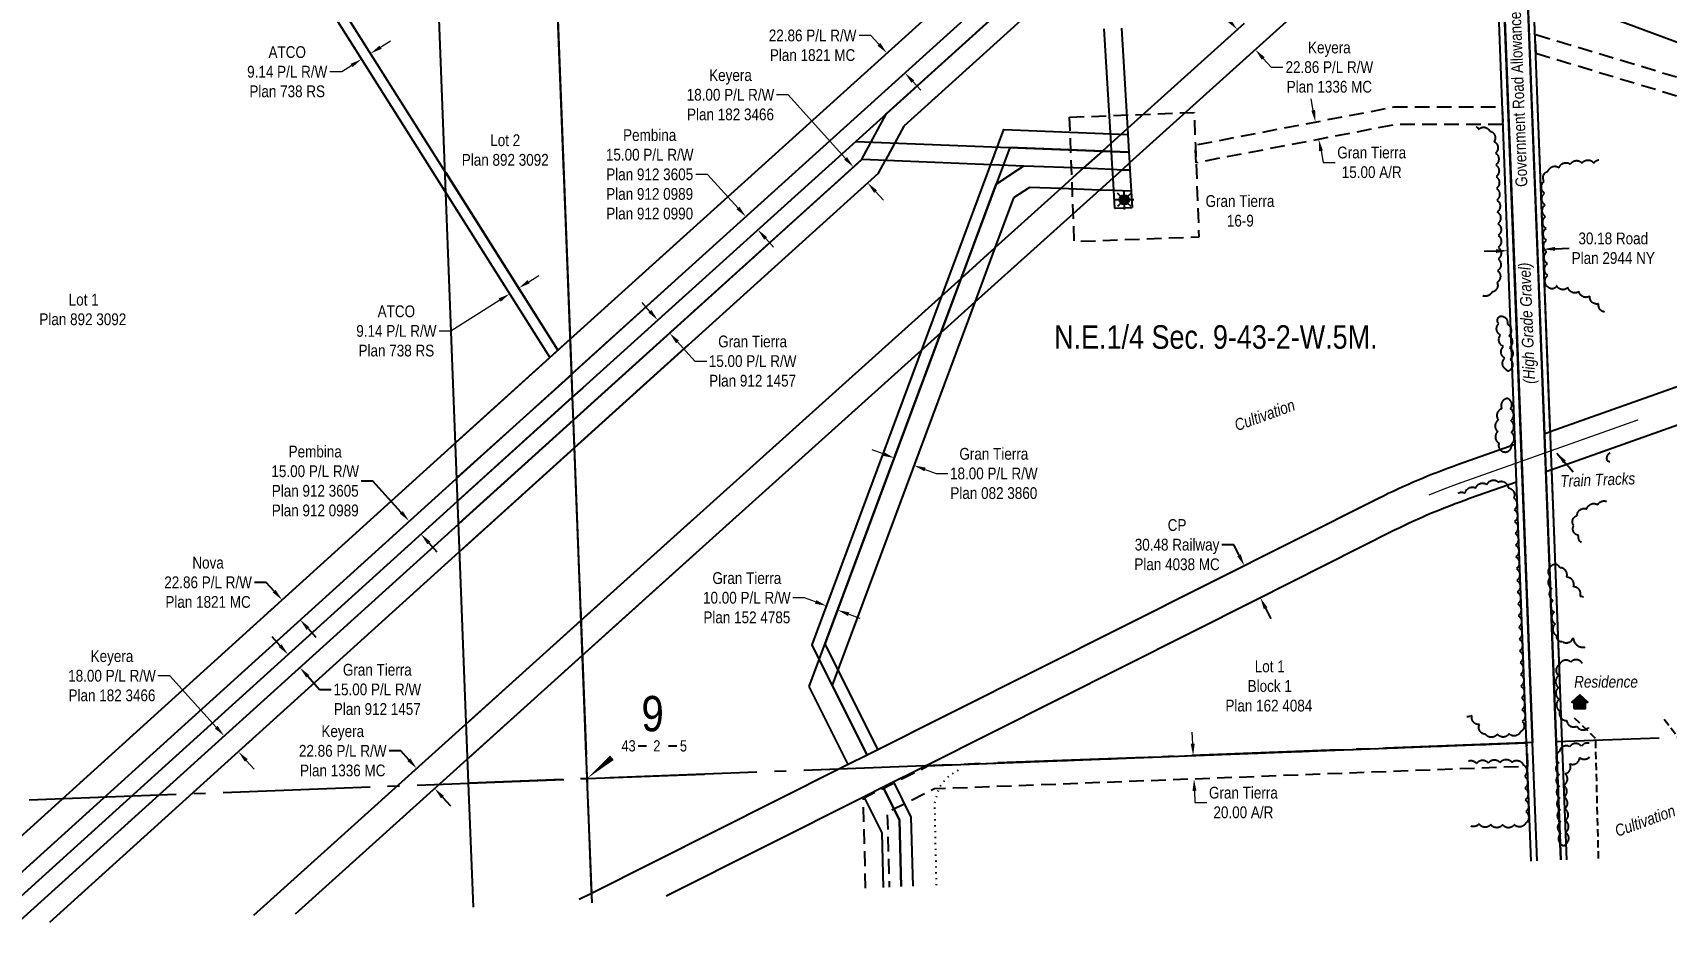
# Model space of a CAD drawing. Extents: x 665644 to 688844, y 5825051 to 5844826.
# Drawn here: x 686636 to 688025, y 5841326 to 5842086 of the extents above; entities that cross this region are included whole.
import ezdxf
from ezdxf.enums import TextEntityAlignment as Align

# ---------------------------------------------------------------- set-up
doc = ezdxf.new("R2010")
doc.units = 0
doc.header["$LTSCALE"] = 5
doc.header["$PDSIZE"] = 0.5
for name, pattern in [('0', [1, 1, 0]), ('DASHED4', [1.875, 1.25, -0.625]), ('foc-ACCESSROAD', [3.75, 2.5, -1.25]), ('foc-QUARTERLINE', [33, 25, -3, 2, -3]), ('foc-TOPO', [1, 0.2, -0.8]), ('UG_PIPE', [1.875, 1.25, -0.625])]:
    doc.linetypes.add(name, pattern=pattern)
doc.layers.get('Defpoints').update_dxf_attribs({"color": 9})
for name, color, linetype in [('10', 1, 'Continuous'), ('9', 3, 'Continuous'), ('AS-PIPE-UG', 44, 'UG_PIPE'), ('AS-POWER', 104, 'foc-POWER'), ('AS-RESIDENCE', 14, 'Continuous'), ('AS-TELEPHONE', 224, 'foc-TEL'), ('C-SYMBOL', 7, 'Continuous'), ('F-AR', 190, 'foc-ACCESSROAD'), ('F-RW', 190, 'Continuous'), ('F-WS', 190, 'foc-ACCESSROAD'), ('F-WS-S', 190, 'Continuous'), ('L-QSEC', 8, 'foc-QUARTERLINE'), ('L-ROAD-T', 7, 'Continuous'), ('L-SEC', 7, 'Continuous'), ('L-SECLBL', 7, 'Continuous'), ('L-SECQ', 8, 'foc-QUARTERLINE'), ('L-TITLEDB', 4, 'Continuous'), ('L-TITLEDB-T', 4, 'Continuous'), ('T-BUSH', 110, '0'), ('T-VEGETATION CHANGE', 104, 'foc-TOPO')]:
    doc.layers.add(name, color=color, linetype=linetype)
for name, color, linetype, lineweight in [('AS-GENERAL', 48, 'Continuous', 18), ('F-RW-T', 190, 'Continuous', 9), ('F-WS-T', 190, 'Continuous', 9), ('T-TEXT', 48, 'Continuous', 18)]:
    doc.layers.add(name, color=color, linetype=linetype, lineweight=lineweight)
doc.styles.add('175L', font='ARIALN.TTF', dxfattribs={"height": 20})
doc.styles.add('80CG', font='ARIALN.TTF', dxfattribs={"height": 10})
doc.styles.add('80L', font='ARIALN.TTF', dxfattribs={"height": 10})
doc.styles.add('80LS', font='ARIALNI.TTF', dxfattribs={"height": 10})
doc.styles.add('foc-LtypeFont', font='ARIALN.TTF', dxfattribs={"height": 7.35})
doc.styles.add('SIMPLEX', font='ARIALN.TTF')
doc.styles.add('TXT', font='ARIALN.TTF', dxfattribs={"height": 0.2})
doc.linetypes.add('foc-POWER', pattern='A,6,-1,["P",foc-LtypeFont,S=0.2,R=0,X=-0.625,Y=-0.75],-1.24,4', length=12.24)
doc.linetypes.add('foc-TEL', pattern='A,2,-1,["T",foc-LtypeFont,S=0.2,R=0,X=-0.425,Y=-0.75],-1.24,8', length=12.24)
doc.linetypes.add('foc-TEL-NOLINE', pattern='A,0,-2,["T",foc-LtypeFont,S=0.2,R=0,X=-0.425,Y=-0.75],-10.24', length=12.24)
doc.dimstyles.new('Compass 5 000', dxfattribs={"dimscale": 5, "dimtxt": 9, "dimasz": 2, "dimexe": 0.2, "dimexo": 0.0625, "dimgap": 0.5, "dimtad": 0, "dimtih": 1, "dimtoh": 1, "dimzin": 0, "dimdsep": 46, "dimtxsty": '80CG', "dimcen": 0.1, "dimse1": 1, "dimse2": 1, "dimclrd": 256, "dimclrt": 256, "dimaunit": 1, "dimadec": 4, "dimazin": 0, "dimtfac": 0.06, "dimtofl": 0, "dimtmove": 0, "dimatfit": 1, "dimfxl": 0.2, "dimtolj": 1, "dimtzin": 0, "dimlwd": -1, "dimarcsym": 0})

# ---------------------------------------------------------------- blocks, each defined once
blk = doc.blocks.new('*D1355')
at = {"layer": 'Defpoints', "color": 0, "transparency": 16777216}
for p in [(687675.2, 5842071.9), (687610.7, 5842044.7), (687626, 5842027.7)]:
    blk.add_point(p, dxfattribs=at)
at = {"layer": 'F-RW-T', "transparency": 16777216}
for p, q in [((687653.2, 5842096.3), (687646.5, 5842103.7)), ((687681.9, 5842064.4), (687688.5, 5842057)), ((687688.5, 5842057), (687698.5, 5842057))]:
    blk.add_line(p, q, dxfattribs=at)
for points in [[(687654.4, 5842097.4), (687652, 5842095.2), (687659.9, 5842088.9)], [(687683.1, 5842065.5), (687680.6, 5842063.3), (687675.2, 5842071.9)]]:
    blk.add_solid(points, dxfattribs=at)
at = {"layer": 'F-RW-T', "transparency": 16777216, "insert": (687738.1, 5842057), "char_height": 10, "attachment_point": 5, "style": '80CG'}
blk.add_mtext('\\A1;Keyera\\P22.86 P/L R/W\\PPlan 1336 MC', dxfattribs=at)
blk = doc.blocks.new('*D1361')
at = {"layer": 'Defpoints', "color": 0, "transparency": 16777216}
for p in [(687333.5, 5841972.1), (687302.7, 5841944.3), (687314.8, 5841930.9)]:
    blk.add_point(p, dxfattribs=at)
at = {"layer": 'F-RW-T', "transparency": 16777216}
for p, q in [((687278, 5842033.5), (687268, 5842033.5)), ((687326.8, 5841979.5), (687278, 5842033.5)), ((687352.2, 5841951.3), (687358.9, 5841943.9))]:
    blk.add_line(p, q, dxfattribs=at)
for points in [[(687328, 5841980.6), (687325.5, 5841978.4), (687333.5, 5841972.1)], [(687353.5, 5841952.4), (687351, 5841950.2), (687345.5, 5841958.7)]]:
    blk.add_solid(points, dxfattribs=at)
at = {"layer": 'F-RW-T', "transparency": 16777216, "insert": (687228.9, 5842033.5), "char_height": 10, "attachment_point": 5, "style": '80CG'}
blk.add_mtext('\\A1;Keyera\\P18.00 P/L R/W\\PPlan 182 3466', dxfattribs=at)
blk = doc.blocks.new('*D1362')
at = {"layer": 'Defpoints', "color": 0, "transparency": 16777216}
for p in [(687367.3, 5841722.8), (687384.2, 5841716.5), (687385, 5841718.6)]:
    blk.add_point(p, dxfattribs=at)
at = {"layer": 'F-RW-T', "transparency": 16777216}
for p, q in [((687358.7, 5841728.4), (687349.4, 5841731.9)), ((687394.3, 5841715.1), (687403.7, 5841711.7)), ((687403.7, 5841711.7), (687413.7, 5841711.7))]:
    blk.add_line(p, q, dxfattribs=at)
for points in [[(687359.3, 5841730), (687358.1, 5841726.8), (687368.1, 5841724.9)], [(687394.9, 5841716.7), (687393.8, 5841713.6), (687385, 5841718.6)]]:
    blk.add_solid(points, dxfattribs=at)
at = {"layer": 'F-RW-T', "transparency": 16777216, "insert": (687452.8, 5841711.7), "char_height": 10, "attachment_point": 5, "style": '80CG'}
blk.add_mtext('\\A1;Gran Tierra\\P18.00 P/L R/W\\PPlan 082 3860', dxfattribs=at)
blk = doc.blocks.new('*D1363')
at = {"layer": 'Defpoints', "color": 0, "transparency": 16777216}
for p in [(687311.2, 5841600.6), (687310.6, 5841599.2), (687320.5, 5841597.1)]:
    blk.add_point(p, dxfattribs=at)
at = {"layer": 'F-RW-T', "transparency": 16777216}
for p, q in [((687291.9, 5841606.1), (687281.9, 5841606.1)), ((687301.3, 5841602.6), (687291.9, 5841606.1)), ((687329.4, 5841592.2), (687338.8, 5841588.7))]:
    blk.add_line(p, q, dxfattribs=at)
for points in [[(687301.8, 5841604.2), (687300.7, 5841601.1), (687310.6, 5841599.2)], [(687330, 5841593.7), (687328.8, 5841590.6), (687320, 5841595.7)]]:
    blk.add_solid(points, dxfattribs=at)
at = {"layer": 'F-RW-T', "transparency": 16777216, "insert": (687242.8, 5841606.1), "char_height": 10, "attachment_point": 5, "style": '80CG'}
blk.add_mtext('\\A1;Gran Tierra\\P10.00 P/L R/W\\PPlan 152 4785', dxfattribs=at)
blk = doc.blocks.new('*D1364')
at = {"layer": 'Defpoints', "color": 0, "transparency": 16777216}
for p in [(687361.8, 5842069.1), (687281.8, 5841996.2), (687297.2, 5841979.3)]:
    blk.add_point(p, dxfattribs=at)
at = {"layer": 'F-RW-T', "transparency": 16777216}
for p, q in [((687348.3, 5842083.9), (687338.3, 5842083.9)), ((687355, 5842076.5), (687348.3, 5842083.9)), ((687383.9, 5842044.8), (687390.6, 5842037.4))]:
    blk.add_line(p, q, dxfattribs=at)
for points in [[(687356.3, 5842077.6), (687353.8, 5842075.3), (687361.8, 5842069.1)], [(687385.1, 5842045.9), (687382.7, 5842043.7), (687377.2, 5842052.2)]]:
    blk.add_solid(points, dxfattribs=at)
at = {"layer": 'F-RW-T', "transparency": 16777216, "insert": (687298.7, 5842083.9), "char_height": 10, "attachment_point": 5, "style": '80CG'}
blk.add_mtext('\\A1;Nova\\P22.86 P/L R/W\\PPlan 1821 MC', dxfattribs=at)
blk = doc.blocks.new('*D1365')
at = {"layer": 'Defpoints', "color": 0, "transparency": 16777216}
for p in [(687297.6, 5841980.6), (687307.7, 5841969.5), (687242, 5841930)]:
    blk.add_point(p, dxfattribs=at)
at = {"layer": 'F-RW-T', "transparency": 16777216}
for p, q in [((687209.3, 5841965.9), (687199.3, 5841965.9)), ((687235.3, 5841937.3), (687209.3, 5841965.9)), ((687258.9, 5841911.5), (687265.6, 5841904.1))]:
    blk.add_line(p, q, dxfattribs=at)
for points in [[(687236.5, 5841938.5), (687234, 5841936.2), (687242, 5841930)], [(687260.1, 5841912.6), (687257.6, 5841910.4), (687252.1, 5841918.9)]]:
    blk.add_solid(points, dxfattribs=at)
at = {"layer": 'F-RW-T', "transparency": 16777216, "insert": (687160.2, 5841965.9), "char_height": 10, "attachment_point": 5, "style": '80CG'}
blk.add_mtext('\\A1;Pembina\\P15.00 P/L R/W\\PPlan 912 3605\\PPlan 912 0989\\PPlan 912 0990', dxfattribs=at)
blk = doc.blocks.new('*D1366')
at = {"layer": 'Defpoints', "color": 0, "transparency": 16777216}
for p in [(687172.5, 5841847), (687182.6, 5841835.9), (687177.2, 5841831)]:
    blk.add_point(p, dxfattribs=at)
at = {"layer": 'F-RW-T', "transparency": 16777216}
for p, q in [((687160.4, 5841849.5), (687153.7, 5841857)), ((687183.9, 5841823.6), (687198.7, 5841807.2)), ((687198.7, 5841807.2), (687208.7, 5841807.2))]:
    blk.add_line(p, q, dxfattribs=at)
for points in [[(687161.6, 5841850.7), (687159.2, 5841848.4), (687167.1, 5841842.1)], [(687185.1, 5841824.7), (687182.6, 5841822.4), (687177.2, 5841831)]]:
    blk.add_solid(points, dxfattribs=at)
at = {"layer": 'F-RW-T', "transparency": 16777216, "insert": (687247.7, 5841807.2), "char_height": 10, "attachment_point": 5, "style": '80CG'}
blk.add_mtext('\\A1;Gran Tierra\\P15.00 P/L R/W\\PPlan 912 1457', dxfattribs=at)
blk = doc.blocks.new('*D1367')
at = {"layer": 'Defpoints', "color": 0, "transparency": 16777216}
for p in [(687543.9, 5842131.8), (687558.5, 5842138.3), (687558.8, 5842132.7)]:
    blk.add_point(p, dxfattribs=at)
at = {"layer": 'F-RW-T', "transparency": 16777216}
for p, q in [((687533.5, 5842136.8), (687523.6, 5842136.2)), ((687568.5, 5842138.8), (687584.4, 5842139.8))]:
    blk.add_line(p, q, dxfattribs=at)
for points in [[(687533.4, 5842138.4), (687533.6, 5842135.1), (687543.5, 5842137.4)], [(687568.4, 5842140.5), (687568.6, 5842137.2), (687558.5, 5842138.3)]]:
    blk.add_solid(points, dxfattribs=at)
at = {"layer": 'F-RW-T', "transparency": 16777216, "insert": (687623.5, 5842139.8), "char_height": 10, "attachment_point": 5, "style": '80CG'}
blk.add_mtext('\\A1;Gran Tierra\\P15.00 P/L R/W\\PPlan 872 0966', dxfattribs=at)
blk = doc.blocks.new('*D1371')
at = {"layer": 'Defpoints', "color": 0, "transparency": 16777216}
for p in [(687722.9, 5842009.8), (687725.7, 5841995.1), (687729.1, 5841995.7)]:
    blk.add_point(p, dxfattribs=at)
at = {"layer": 'F-RW-T', "transparency": 16777216}
for p, q in [((687724.4, 5842020.3), (687722.5, 5842030.1)), ((687731, 5841985.9), (687732.9, 5841976.1)), ((687732.9, 5841976.1), (687742.9, 5841976.1))]:
    blk.add_line(p, q, dxfattribs=at)
for points in [[(687726, 5842020.6), (687722.8, 5842020), (687726.3, 5842010.4)], [(687732.6, 5841986.2), (687729.3, 5841985.6), (687729.1, 5841995.7)]]:
    blk.add_solid(points, dxfattribs=at)
at = {"layer": 'F-RW-T', "transparency": 16777216, "insert": (687774.1, 5841976.1), "char_height": 10, "attachment_point": 5, "style": '80CG'}
blk.add_mtext('\\A1;Gran Tierra\\P15.00 A/R', dxfattribs=at)
blk = doc.blocks.new('*D1372')
at = {"layer": 'Defpoints', "color": 0, "transparency": 16777216}
for p in [(687617.6, 5841471.9), (687618.3, 5841451.9), (687623, 5841452.1)]:
    blk.add_point(p, dxfattribs=at)
at = {"layer": 'F-RW-T', "transparency": 16777216}
for p, q in [((687621.9, 5841482.1), (687621.5, 5841492)), ((687623.4, 5841442.1), (687623.8, 5841432.1)), ((687623.8, 5841432.1), (687633.8, 5841432.1))]:
    blk.add_line(p, q, dxfattribs=at)
for points in [[(687623.6, 5841482.1), (687620.2, 5841482), (687622.3, 5841472.1)], [(687625.1, 5841442.1), (687621.8, 5841442), (687623, 5841452.1)]]:
    blk.add_solid(points, dxfattribs=at)
at = {"layer": 'F-RW-T', "transparency": 16777216, "insert": (687665, 5841432.1), "char_height": 10, "attachment_point": 5, "style": '80CG'}
blk.add_mtext('\\A1;Gran Tierra\\P20.00 A/R', dxfattribs=at)
blk = doc.blocks.new('*D1373')
at = {"layer": 'Defpoints', "color": 0, "transparency": 16777216}
for p in [(687041.1, 5841864.4), (687041.2, 5841864.4), (687048.9, 5841869.3)]:
    blk.add_point(p, dxfattribs=at)
at = {"layer": 'F-RW-T', "transparency": 16777216}
for p, q in [((687057.3, 5841874.7), (687065.8, 5841880)), ((687032.7, 5841859.1), (686991.1, 5841832.8)), ((686991.1, 5841832.8), (686981.1, 5841832.8))]:
    blk.add_line(p, q, dxfattribs=at)
for points in [[(687031.8, 5841860.5), (687033.6, 5841857.7), (687041.1, 5841864.4)], [(687056.4, 5841876.1), (687058.2, 5841873.3), (687048.9, 5841869.3)]]:
    blk.add_solid(points, dxfattribs=at)
at = {"layer": 'F-RW-T', "transparency": 16777216, "insert": (686944.8, 5841832.8), "char_height": 10, "attachment_point": 5, "style": '80CG'}
blk.add_mtext('\\A1;ATCO\\P9.14 P/L R/W\\PPlan 738 RS', dxfattribs=at)
blk = doc.blocks.new('*D1380')
at = {"layer": 'Defpoints', "color": 0, "transparency": 16777216}
for p in [(687665.8, 5841633.3), (687675.6, 5841638.2), (687689.2, 5841611.1)]:
    blk.add_point(p, dxfattribs=at)
at = {"layer": 'L-TITLEDB-T', "transparency": 16777216}
for p, q in [((687656.8, 5841651.2), (687646.8, 5841651.2)), ((687661.3, 5841642.2), (687656.8, 5841651.2)), ((687683.9, 5841597.2), (687688.4, 5841588.3))]:
    blk.add_line(p, q, dxfattribs=at)
for points in [[(687662.8, 5841643), (687659.8, 5841641.5), (687665.8, 5841633.3)], [(687685.4, 5841598), (687682.4, 5841596.5), (687679.4, 5841606.2)]]:
    blk.add_solid(points, dxfattribs=at)
at = {"layer": 'L-TITLEDB-T', "transparency": 16777216, "insert": (687608.6, 5841651.2), "char_height": 10, "attachment_point": 5, "style": '80CG'}
blk.add_mtext('\\A1;CP\\P30.48 Railway\\PPlan 4038 MC', dxfattribs=at)
blk = doc.blocks.new('*D1381')
at = {"layer": 'Defpoints', "color": 0, "transparency": 16777216}
for p in [(687889.8, 5841901.1), (687890.5, 5841883.9), (687920.6, 5841885)]:
    blk.add_point(p, dxfattribs=at)
at = {"layer": 'L-TITLEDB-T', "transparency": 16777216}
for p, q in [((687879.8, 5841900.7), (687869.8, 5841900.4)), ((687930, 5841902.7), (687942.1, 5841903.1))]:
    blk.add_line(p, q, dxfattribs=at)
for points in [[(687879.8, 5841902.4), (687879.9, 5841899.1), (687889.8, 5841901.1)], [(687929.9, 5841904.3), (687930, 5841901), (687920, 5841902.3)]]:
    blk.add_solid(points, dxfattribs=at)
at = {"layer": 'L-TITLEDB-T', "transparency": 16777216, "insert": (687979.5, 5841903.1), "char_height": 10, "attachment_point": 5, "style": '80CG'}
blk.add_mtext('\\A1;30.18 Road\\PPlan 2944 NY', dxfattribs=at)
blk = doc.blocks.new('res_occ')
for points in [[(0.1, 0.89), (-1.26, -0.37), (1.46, -0.37)], [(-0.9, -1.43), (1.1, -1.43), (1.1, -0.37), (-0.9, -0.37)]]:
    blk.add_hatch(color=14).paths.add_polyline_path(points)
at = {"color": 14}
for points in [[(0.1, 0.89), (-1.26, -0.37), (1.46, -0.37)], [(-0.9, -1.43), (1.1, -1.43), (1.1, -0.37), (-0.9, -0.37)]]:
    blk.add_lwpolyline(points, close=True, dxfattribs=at)
blk = doc.blocks.new('GAS')
h = blk.add_hatch(color=255)
h.dxf.hatch_style = 1
edge = h.paths.add_edge_path()
edge.add_arc((0, 0), 0.9, 0, 360)
for p, q in [((-0.81, 0), (-1.62, 0)), ((-0.57, 0.57), (-1.14, 1.14)), ((0, 0.81), (0, 1.62)), ((0.57, 0.57), (1.14, 1.14)), ((1.62, 0), (0.81, 0)), ((-0.57, -0.57), (-1.14, -1.14)), ((0, -0.81), (0, -1.62)), ((1.14, -1.14), (0.57, -0.57))]:
    blk.add_line(p, q)
blk.add_circle((0, 0), 0.8)
blk = doc.blocks.new('L-SECLBL')
at = {"layer": '9', "color": 7}
for p, q in [((-5.1, -27.8), (-12.3, -27.8)), ((20.7, -27.8), (13.5, -27.8))]:
    blk.add_line(p, q, dxfattribs=at)
at = {"layer": '10', "color": 2, "style": 'SIMPLEX'}
blk.add_attdef('SEC', text='', height=30, dxfattribs=at).set_placement((0, 0), align=Align.MIDDLE)
at = {"layer": '10', "color": 5, "style": '80L'}
blk.add_attdef('TWP', text='', height=9.5, dxfattribs=at).set_placement((-14.4, -27.4), align=Align.MIDDLE_RIGHT)
blk.add_attdef('RGE', text='', height=9.5, dxfattribs=at).set_placement((3.6, -27.4), align=Align.MIDDLE_CENTER)
blk.add_attdef('MER', text='', height=9.5, dxfattribs=at).set_placement((23.2, -27.4), align=Align.MIDDLE_LEFT)
blk = doc.blocks.new('*D1392')
at = {"layer": 'Defpoints', "color": 0, "transparency": 16777216}
for p in [(686863, 5841587.4), (686788.3, 5841550.6), (686803.6, 5841533.7)]:
    blk.add_point(p, dxfattribs=at)
at = {"layer": 'F-RW', "transparency": 16777216}
for p, q in [((686834.2, 5841619.2), (686824.2, 5841619.2)), ((686840.9, 5841611.8), (686834.2, 5841619.2)), ((686869.7, 5841580), (686876.4, 5841572.6))]:
    blk.add_line(p, q, dxfattribs=at)
for points in [[(686842.1, 5841612.9), (686839.7, 5841610.6), (686847.6, 5841604.3)], [(686870.9, 5841581.1), (686868.4, 5841578.9), (686863, 5841587.4)]]:
    blk.add_solid(points, dxfattribs=at)
at = {"layer": 'F-RW', "transparency": 16777216, "insert": (686784.7, 5841619.2), "char_height": 10, "attachment_point": 5, "style": '80CG'}
blk.add_mtext('\\A1;Nova\\P22.86 P/L R/W\\PPlan 1821 MC', dxfattribs=at)
blk = doc.blocks.new('*D1393')
at = {"layer": 'Defpoints', "color": 0, "transparency": 16777216}
for p in [(687049, 5841539.4), (687064.3, 5841522.3), (686977.4, 5841444.1)]:
    blk.add_point(p, dxfattribs=at)
at = {"layer": 'F-RW', "transparency": 16777216}
for p, q in [((686948.7, 5841476), (686938.7, 5841476)), ((686955.4, 5841468.5), (686948.7, 5841476)), ((686984.1, 5841436.7), (686990.8, 5841429.2))]:
    blk.add_line(p, q, dxfattribs=at)
for points in [[(686956.6, 5841469.7), (686954.1, 5841467.4), (686962.1, 5841461.1)], [(686985.3, 5841437.8), (686982.8, 5841435.6), (686977.4, 5841444.1)]]:
    blk.add_solid(points, dxfattribs=at)
at = {"layer": 'F-RW', "transparency": 16777216, "insert": (686899.2, 5841476), "char_height": 10, "attachment_point": 5, "style": '80CG'}
blk.add_mtext('\\A1;Keyera\\P22.86 P/L R/W\\PPlan 1336 MC', dxfattribs=at)
blk = doc.blocks.new('*D1394')
at = {"layer": 'Defpoints', "color": 0, "transparency": 16777216}
for p in [(686965.7, 5841660.2), (686922.9, 5841641.6), (686932.9, 5841630.5)]:
    blk.add_point(p, dxfattribs=at)
at = {"layer": 'F-RW', "transparency": 16777216}
for p, q in [((686924.9, 5841705.3), (686914.9, 5841705.3)), ((686949, 5841678.7), (686924.9, 5841705.3)), ((686972.4, 5841652.8), (686979.1, 5841645.3))]:
    blk.add_line(p, q, dxfattribs=at)
for points in [[(686950.2, 5841679.8), (686947.7, 5841677.6), (686955.7, 5841671.3)], [(686973.7, 5841653.9), (686971.2, 5841651.6), (686965.7, 5841660.2)]]:
    blk.add_solid(points, dxfattribs=at)
at = {"layer": 'F-RW', "transparency": 16777216, "insert": (686875.8, 5841705.3), "char_height": 10, "attachment_point": 5, "style": '80CG'}
blk.add_mtext('\\A1;Pembina\\P15.00 P/L R/W\\PPlan 912 3605\\PPlan 912 0989', dxfattribs=at)
blk = doc.blocks.new('*D1395')
at = {"layer": 'Defpoints', "color": 0, "transparency": 16777216}
for p in [(686839.1, 5841545.7), (686862.7, 5841546.8), (686849.2, 5841534.5)]:
    blk.add_point(p, dxfattribs=at)
at = {"layer": 'F-RW', "transparency": 16777216}
for p, q in [((686846, 5841565.4), (686839.3, 5841572.8)), ((686869.4, 5841539.4), (686879.5, 5841528.2)), ((686879.5, 5841528.2), (686889.5, 5841528.2))]:
    blk.add_line(p, q, dxfattribs=at)
for points in [[(686847.2, 5841566.5), (686844.7, 5841564.3), (686852.7, 5841558)], [(686870.7, 5841540.5), (686868.2, 5841538.3), (686862.7, 5841546.8)]]:
    blk.add_solid(points, dxfattribs=at)
at = {"layer": 'F-RW', "transparency": 16777216, "insert": (686928.6, 5841528.2), "char_height": 10, "attachment_point": 5, "style": '80CG'}
blk.add_mtext('\\A1;Gran Tierra\\P15.00 P/L R/W\\PPlan 912 1457', dxfattribs=at)
blk = doc.blocks.new('*D1424')
at = {"layer": 'Defpoints', "color": 0, "transparency": 16777216}
for p in [(686798.4, 5841488.7), (686799.6, 5841489.7), (686811.6, 5841476.4)]:
    blk.add_point(p, dxfattribs=at)
at = {"layer": 'F-RW-T', "transparency": 16777216}
for p, q in [((686752.1, 5841539.8), (686742.1, 5841539.8)), ((686791.7, 5841496.1), (686752.1, 5841539.8)), ((686817.2, 5841467.9), (686823.9, 5841460.5))]:
    blk.add_line(p, q, dxfattribs=at)
for points in [[(686792.9, 5841497.2), (686790.5, 5841495), (686798.4, 5841488.7)], [(686818.4, 5841469), (686816, 5841466.8), (686810.5, 5841475.3)]]:
    blk.add_solid(points, dxfattribs=at)
at = {"layer": 'F-RW-T', "transparency": 16777216, "insert": (686703, 5841539.8), "char_height": 10, "attachment_point": 5, "style": '80CG'}
blk.add_mtext('\\A1;Keyera\\P18.00 P/L R/W\\PPlan 182 3466', dxfattribs=at)
blk = doc.blocks.new('*D1425')
at = {"layer": 'Defpoints', "color": 0, "transparency": 16777216}
for p in [(686901.3, 5842085.8), (686909.1, 5842090.7), (686922.9, 5842068.7)]:
    blk.add_point(p, dxfattribs=at)
at = {"layer": 'F-RW-T', "transparency": 16777216}
for p, q in [((686931.4, 5842074), (686939.9, 5842079.4)), ((686906.8, 5842058.5), (686898.3, 5842053.1)), ((686898.3, 5842053.1), (686888.3, 5842053.1))]:
    blk.add_line(p, q, dxfattribs=at)
for points in [[(686930.5, 5842075.4), (686932.3, 5842072.6), (686922.9, 5842068.7)], [(686905.9, 5842059.9), (686907.6, 5842057.1), (686915.2, 5842063.8)]]:
    blk.add_solid(points, dxfattribs=at)
at = {"layer": 'F-RW-T', "transparency": 16777216, "insert": (686852, 5842053.1), "char_height": 10, "attachment_point": 5, "style": '80CG'}
blk.add_mtext('\\A1;ATCO\\P9.14 P/L R/W\\PPlan 738 RS', dxfattribs=at)

msp = doc.modelspace()

# ---------------------------------------------------------------- linework, layer by layer
at = {"layer": 'AS-PIPE-UG', "flags": 128}
for points in [[(687964.525, 5841486.497), (687946.304, 5841503.942)], [(688060.415, 5841452.729), (688020.973, 5841505.261)], [(687966.965, 5841384.599), (687964.525, 5841486.497)]]:
    msp.add_lwpolyline(points, dxfattribs=at)
at = {"layer": 'AS-POWER', "flags": 128}
msp.add_lwpolyline([(687933.922, 5841537.904), (687904.423, 5842308.598)], dxfattribs=at)
at = {"layer": 'AS-TELEPHONE', "linetype": 'foc-TEL-NOLINE', "flags": 128}
msp.add_lwpolyline([(687914.739, 5841382.491), (687910.849, 5841483.054), (687848.212, 5843112.381), (687813.606, 5844016.911), (687786.621, 5844721.087), (687782.854, 5844821.141)], dxfattribs=at)
at = {"layer": 'F-AR', "flags": 128}
for points in [[(687913.602, 5842068.847), (688190.609, 5841985.43), (688189.97, 5842001.288), (687912.996, 5842084.695)], [(687885.713, 5842008.225), (687794.62, 5842008.235), (687624.75, 5841975.764), (687624.17, 5841990.925), (687793.2, 5842023.235), (687885.14, 5842023.225)]]:
    msp.add_lwpolyline(points, close=True, dxfattribs=at)
msp.add_lwpolyline([(687343.829, 5841359.444), (687341.87, 5841435.872), (687397.259, 5841463.483), (687905.82, 5841482.862), (687906.594, 5841462.877), (687402.326, 5841443.662), (687362.189, 5841423.654), (687363.815, 5841360.251)], dxfattribs=at)
at = {"layer": 'F-RW', "flags": 128}
for points in [[(686998.312, 5841669.384), (687340.294, 5841978.236), (687361.681, 5842017.77), (687575.241, 5842210.952), (687611.136, 5842212.311), (687706.742, 5842215.931), (687729.201, 5842246.78), (687728.071, 5842276.753)], [(687447.231, 5842146.105), (687092.469, 5841825.826)], [(687462.583, 5842129.126), (687093.615, 5841796.059)], [(687472.656, 5842117.984), (687335.332, 5841993.99)], [(687484.473, 5842104.698), (687376.257, 5842006.884)], [(687961.343, 5842105.201), (688188.453, 5842021.11)], [(687546.366, 5842089.599), (687552.2, 5841992.119)], [(687561.359, 5842090.111), (687566.474, 5842004.809)], [(687665.749, 5842094.168), (687566.474, 5842004.809)], [(687701.449, 5842095.504), (687568.219, 5841975.653)], [(687345.113, 5841472.409), (687298.337, 5841566.117), (687461.311, 5842004.06), (687566.776, 5841999.766), (687567.678, 5841984.717), (687466.319, 5841988.844), (687309.223, 5841566.698), (687354.06, 5841476.875)], [(687376.257, 5842006.884), (687360.574, 5841977.894)], [(687566.474, 5842004.809), (687552.2, 5841992.119)], [(687566.474, 5842004.809), (687567.678, 5841984.717)], [(687335.332, 5841993.99), (687103.317, 5841784.547)], [(687335.332, 5841993.99), (687545.111, 5841985.748)], [(687552.2, 5841992.119), (687545.111, 5841985.748)], [(687552.2, 5841992.119), (687552.598, 5841985.448)], [(686999.215, 5841645.946), (687354.654, 5841966.95), (687360.574, 5841977.894)], [(687340.861, 5841978.748), (687113.387, 5841773.406)], [(687340.861, 5841978.748), (687478.25, 5841973.321)], [(687545.111, 5841985.748), (687529.116, 5841971.371)], [(687545.111, 5841985.748), (687552.598, 5841985.448)], [(687552.598, 5841985.448), (687553.241, 5841974.782)], [(687552.598, 5841985.448), (687567.678, 5841984.717)], [(687553.241, 5841974.782), (687553.51, 5841970.293)], [(687568.219, 5841975.653), (687561.836, 5841969.915)], [(687567.678, 5841984.717), (687568.219, 5841975.653)], [(687568.219, 5841975.653), (687568.58, 5841969.685)], [(686986.817, 5841967.566), (687082.21, 5841816.564)], [(687454.708, 5841957.643), (687478.25, 5841973.321)], [(687478.25, 5841973.321), (687529.116, 5841971.371)], [(687529.116, 5841971.371), (687509.755, 5841953.885)], [(687529.116, 5841971.371), (687553.51, 5841970.293)], [(687553.956, 5841962.833), (687542.621, 5841952.638)], [(687553.51, 5841970.293), (687553.956, 5841962.833)], [(687553.51, 5841970.293), (687561.836, 5841969.915)], [(687561.836, 5841969.915), (687553.956, 5841962.833)], [(687553.956, 5841962.833), (687554.595, 5841952.184)], [(687561.836, 5841969.915), (687568.58, 5841969.685)], [(687568.58, 5841969.685), (687569.677, 5841951.612)], [(686987.52, 5841949.334), (687075.321, 5841810.346)], [(687424.904, 5841877.554), (687454.708, 5841957.643)], [(687542.621, 5841952.638), (687436.54, 5841857.231)], [(687509.755, 5841953.885), (687453.763, 5841903.516)], [(687483.016, 5841954.9), (687469.538, 5841945.908)], [(687509.755, 5841953.885), (687483.016, 5841954.9)], [(687542.621, 5841952.638), (687509.755, 5841953.885)], [(687554.595, 5841952.184), (687542.621, 5841952.638)], [(687569.677, 5841951.612), (687554.595, 5841952.184)], [(687554.595, 5841952.184), (687555.482, 5841937.126)], [(687569.677, 5841951.612), (687570.486, 5841937.905)], [(687469.538, 5841945.908), (687453.763, 5841903.516)], [(687555.482, 5841937.126), (687570.486, 5841937.905)], [(686540.174, 5841326.094), (686994.844, 5841737.577), (687092.469, 5841825.826), (687189.186, 5841913.142)], [(687453.763, 5841903.516), (687424.904, 5841877.554)], [(687453.763, 5841903.516), (687436.54, 5841857.231)], [(687190.331, 5841883.365), (686575.683, 5841327.384)], [(687424.904, 5841877.554), (687101.668, 5841586.779)], [(687407.683, 5841831.278), (687424.904, 5841877.554)], [(686598.606, 5841328.217), (686996.739, 5841688.228), (687103.317, 5841784.547), (687191.085, 5841863.776)], [(687436.54, 5841857.231), (687315.452, 5841531.83)], [(687436.54, 5841857.231), (687407.683, 5841831.278)], [(687191.837, 5841844.224), (687113.387, 5841773.406), (686997.489, 5841668.68), (686621.921, 5841329.065)], [(687092.469, 5841825.826), (687082.21, 5841816.564)], [(687407.683, 5841831.278), (687179.812, 5841626.336)], [(687295.858, 5841530.783), (687407.683, 5841831.278)], [(687192.739, 5841820.788), (687125.448, 5841760.045), (687009.557, 5841655.325), (686649.882, 5841330.081)], [(687075.321, 5841810.346), (686995.655, 5841738.31)], [(687077.899, 5841812.673), (687075.321, 5841810.346)], [(687082.21, 5841816.564), (687077.899, 5841812.673)], [(687093.63, 5841795.673), (686996.803, 5841708.515)], [(687103.317, 5841784.547), (687094.368, 5841776.47)], [(687094.368, 5841776.47), (686997.557, 5841688.967)], [(687113.387, 5841773.406), (687095.121, 5841756.92)], [(687095.121, 5841756.92), (686998.31, 5841669.422)], [(686823.55, 5841336.392), (687198.395, 5841673.792)], [(686859.162, 5841337.686), (687199.538, 5841644.078)], [(687179.812, 5841626.336), (687102.812, 5841557.039)], [(687101.668, 5841586.779), (687004.856, 5841499.621)], [(687102.812, 5841557.039), (687006.002, 5841469.885)], [(687329.028, 5841464.339), (687295.858, 5841530.783)], [(687315.452, 5841531.83), (687345.113, 5841472.409)], [(687384.112, 5841361.07), (687382.577, 5841419.755), (687367.685, 5841449.587)], [(687357.917, 5841406.465), (687342.65, 5841437.052)], [(687374.119, 5841360.667), (687372.638, 5841417.275), (687358.738, 5841445.121)], [(687358.738, 5841445.121), (687372.638, 5841417.275)], [(687359.131, 5841360.062), (687357.917, 5841406.465)], [(687372.638, 5841417.275), (687374.119, 5841360.667)]]:
    msp.add_lwpolyline(points, dxfattribs=at)
msp.add_lwpolyline([(686804.996, 5842246.914), (686805.342, 5842237.778), (687075.321, 5841810.346), (687082.21, 5841816.564), (686814.38, 5842240.587), (686814.127, 5842247.266)], close=True, dxfattribs=at)
at = {"layer": 'F-WS', "flags": 128}
msp.add_lwpolyline([(687517.19, 5842014.503), (687623.113, 5842018.555), (687624.17, 5841990.925), (687627.165, 5841912.632), (687521.243, 5841908.58)], close=True, dxfattribs=at)
at = {"layer": 'L-QSEC', "flags": 128}
for points in [[(687075.868, 5842257.356), (687110.761, 5841350.036)], [(688842.92, 5841515.747), (687930.952, 5841483.759)], [(687910.849, 5841483.054), (687006.822, 5841448.606)]]:
    msp.add_lwpolyline(points, dxfattribs=at)
at = {"layer": 'L-SEC', "flags": 128}
for points in [[(687880.055, 5842287.551), (687895.452, 5841885.302), (687910.849, 5841483.054)], [(687930.952, 5841483.759), (687915.554, 5841886.025), (687900.155, 5842288.29)], [(687914.739, 5841382.491), (687910.849, 5841483.054)], [(687934.838, 5841383.302), (687930.952, 5841483.759)]]:
    msp.add_lwpolyline(points, dxfattribs=at)
at = {"layer": 'L-SECLBL', "flags": 128}
msp.add_lwpolyline([(687106.837, 5841452.472, 0, 5, 0), (687128.088, 5841470.228, 0, 0, 0)], format="xyseb", dxfattribs=at)
at = {"layer": 'L-SECQ', "flags": 128}
for points in [[(687075.867, 5842257.357), (687106.837, 5841452.472)], [(686302.855, 5841421.796), (687106.837, 5841452.472)], [(687106.837, 5841452.472), (687206.765, 5841456.273)], [(687106.837, 5841452.472), (687110.898, 5841346.835)]]:
    msp.add_lwpolyline(points, dxfattribs=at)
at = {"layer": 'L-TITLEDB', "flags": 128}
for points in [[(687910.849, 5841483.054), (687880.054, 5842287.552)], [(687900.165, 5842288.304), (687920.95, 5841745.243)], [(686975.042, 5842253.441), (687005.939, 5841448.622), (687009.996, 5841343.168)], [(687075.867, 5842257.357), (687106.837, 5841452.472), (687110.898, 5841346.835)], [(687076.063, 5842252.329), (687092.469, 5841825.826)], [(687891.821, 5841848.6), (687882.116, 5842102.25)], [(687925.918, 5841747.007), (687912.281, 5842103.377)], [(688427.093, 5841924.863), (687925.918, 5841747.007)], [(687927.14, 5841715.086), (688437.11, 5841896.064)], [(687896.117, 5841736.415), (687891.821, 5841848.6)], [(687092.469, 5841825.826), (687093.615, 5841796.059)], [(687093.615, 5841796.059), (687093.63, 5841795.673)], [(687093.63, 5841795.673), (687094.368, 5841776.47)], [(687094.368, 5841776.47), (687095.121, 5841756.92)], [(687095.121, 5841756.92), (687101.668, 5841586.779)], [(687925.918, 5841747.007), (687920.95, 5841745.243)], [(687920.95, 5841745.243), (687922.173, 5841713.322)], [(687896.117, 5841736.415), (687847.09, 5841719.067)], [(687897.336, 5841704.506), (687896.117, 5841736.415)], [(687922.173, 5841713.322), (687927.14, 5841715.086)], [(687922.173, 5841713.322), (687930.959, 5841483.757)], [(687935.988, 5841483.932), (687927.14, 5841715.086)], [(687897.336, 5841704.506), (687857.326, 5841690.347)], [(687905.82, 5841482.863), (687897.336, 5841704.506)], [(687779.967, 5841690.591), (687345.113, 5841472.409)], [(687793.574, 5841663.506), (687674.874, 5841603.873)], [(687674.874, 5841603.873), (687395.281, 5841463.447)], [(687101.668, 5841586.779), (687102.812, 5841557.039)], [(687102.812, 5841557.039), (687106.837, 5841452.472)], [(687395.197, 5841463.405), (687905.82, 5841482.872)], [(687909.715, 5841382.288), (687905.82, 5841482.863)], [(687914.739, 5841382.491), (687910.849, 5841483.054)], [(687930.959, 5841483.757), (687934.844, 5841383.303)], [(687939.871, 5841383.506), (687935.988, 5841483.932)], [(687321.669, 5841460.646), (687110.596, 5841354.788)], [(687329.028, 5841464.339), (687321.669, 5841460.646)], [(687345.113, 5841472.409), (687329.028, 5841464.339)], [(687395.281, 5841463.447), (687358.738, 5841445.121)], [(687106.837, 5841452.472), (687110.596, 5841354.788)], [(687342.65, 5841437.052), (687174.257, 5841352.599)], [(687358.738, 5841445.121), (687342.65, 5841437.052)], [(687110.596, 5841354.788), (687100.28, 5841349.612)]]:
    msp.add_lwpolyline(points, dxfattribs=at)
at = {"layer": 'L-TITLEDB', "linetype": 'DASHED4', "ltscale": 2, "const_width": 1, "flags": 128}
msp.add_lwpolyline([(688000.578, 5841757.319), (687922.043, 5841729.448), (687892.238, 5841718.868), (687852.261, 5841704.721, 0.01359681), (687822.705, 5841693.439, 0.01359681)], format="xyb", dxfattribs=at)
at = {"layer": 'L-TITLEDB', "flags": 128}
for points in [[(687847.09, 5841719.067, 0.03056593), (687779.967, 5841690.591)], [(687857.326, 5841690.347, 0.03055167), (687793.574, 5841663.506)]]:
    msp.add_lwpolyline(points, format="xyb", dxfattribs=at)
at = {"layer": 'T-BUSH', "flags": 128}
for points in [[(687862.944, 5842006.581, -0.13135484), (687864.983, 5842004.201, -0.52056705), (687874.462, 5842002.746, -0.52056705), (687878.25, 5841993.906, -0.52056705), (687879.388, 5841983.987, -0.52056705), (687879.631, 5841973.99, -0.52056705), (687879.873, 5841963.993, -0.52056705), (687880.116, 5841953.996, -0.52056705), (687880.456, 5841944.002, -0.52056705), (687880.898, 5841934.012, -0.52056705), (687881.339, 5841924.021, -0.52056705), (687881.699, 5841914.03, -0.52056705), (687881.621, 5841904.03, -0.52056705), (687881.543, 5841894.03, -0.52056705), (687881.142, 5841884.04, -0.52056705), (687880.646, 5841874.052, -0.52056705), (687876.244, 5841865.913, -0.39972791), (687868.449, 5841862.743)], [(687972.053, 5841848.937, -0.41162584), (687967.057, 5841855.929, -0.52056705), (687959.526, 5841862.356, -0.52056705), (687950.321, 5841866.266, -0.52056705), (687940.956, 5841869.764, -0.52056705), (687931.421, 5841871.215, -0.52056705), (687924.212, 5841870.009, -0.52056705), (687923.83, 5841880.002, -0.52056705), (687923.448, 5841889.995, -0.52056705), (687923.065, 5841899.987, -0.52056705), (687922.683, 5841909.98, -0.52056705), (687922.301, 5841919.973, -0.52056705), (687921.919, 5841929.965, -0.52056705), (687921.536, 5841939.958, -0.52056705), (687921.154, 5841949.951, -0.52056705), (687920.772, 5841959.943, -0.52056705), (687923.974, 5841968.518, -0.52056705), (687933.49, 5841971.591, -0.52056705), (687943.026, 5841974.601, -0.52056705), (687952.951, 5841975.451, -0.52056705), (687962.947, 5841975.582, -0.19426142), (687967.103, 5841978.282)], [(687976.645, 5841728.986, 0.42606129), (687974.223, 5841722.723, 0.14981793), (687976.911, 5841722.013, 0.14981793)], [(687847.66, 5841695.09, -0.25897373), (687853.586, 5841695.054, -0.52056705), (687862.603, 5841699.376, -0.52056705), (687872.124, 5841702.34, -0.52056705), (687881.747, 5841704.604, -0.52056705), (687890.146, 5841699.485, -0.52056705), (687894.855, 5841690.883, -0.52056705), (687895.238, 5841680.89, -0.52056705), (687895.62, 5841670.897, -0.52056705), (687896.003, 5841660.905, -0.52056705), (687896.385, 5841650.912, -0.52056705), (687896.768, 5841640.919, -0.52056705), (687897.15, 5841630.927, -0.52056705), (687897.533, 5841620.934, -0.52056705), (687897.915, 5841610.941, -0.52056705), (687898.298, 5841600.949, -0.52056705), (687898.68, 5841590.956, -0.52056705), (687899.063, 5841580.963, -0.52056705), (687899.445, 5841570.971, -0.52056705), (687899.828, 5841560.978, -0.52056705), (687900.21, 5841550.985, -0.52056705), (687900.593, 5841540.993, -0.52056705), (687900.975, 5841531, -0.52056705), (687901.358, 5841521.007, -0.52056705), (687901.74, 5841511.014, -0.52056705), (687902.123, 5841501.022, -0.52056705), (687900.612, 5841492.307, -0.52056705), (687890.913, 5841490.479, -0.52056705), (687880.916, 5841490.267, -0.52056705), (687870.918, 5841490.054, -0.52056705), (687865.66, 5841498.352, -0.52056705), (687859.376, 5841506.092, -0.15446006), (687854.933, 5841505.069)], [(687952.346, 5841653.002, -0.2925015), (687949.961, 5841659.133, -0.52056705), (687945.874, 5841667.426, -0.52056705), (687948.762, 5841676.041, -0.52056705), (687957.06, 5841681.622, -0.52056705), (687966.272, 5841685.195, -0.37367099), (687973.737, 5841688.077, -0.37367099)], [(687954.122, 5841606.622, 0.11554894), (687951.409, 5841607.248, 0.52056705), (687945.645, 5841615.42, 0.52056705), (687939.852, 5841623.571, 0.52056705), (687934.052, 5841631.717, 0.52056705), (687927.01, 5841633.287, 0.52056705), (687926.205, 5841623.799, 0.52056705), (687927.198, 5841613.849, 0.52056705), (687928.191, 5841603.898, 0.52056705), (687929.184, 5841593.948, 0.52056705), (687930.177, 5841583.997, 0.52056705), (687931.17, 5841574.046, 0.52056705), (687935.928, 5841569.116, 0.52056705), (687945.414, 5841572.161, 0.47564346), (687955.741, 5841564.328)], [(687953.288, 5841550.264, 0.52056705), (687943.363, 5841551.484, 0.52056705), (687933.669, 5841549.426, 0.52056705), (687933.078, 5841539.817, 0.52056705), (687933.016, 5841529.817, 0.52056705), (687933.52, 5841519.83, 0.52056705), (687934.024, 5841509.843, 0.52056705), (687939.827, 5841501.787, 0.52056705), (687948.483, 5841497.027, 0.52056705), (687958.148, 5841495.684, 0.01541088), (687958.379, 5841495.387, 0.01541088)], [(687958.873, 5841482.517, 0.31515334), (687952.385, 5841479.891, 0.52056705), (687942.391, 5841479.538, 0.52056705), (687933.7, 5841475.493, 0.52056705), (687933.129, 5841465.918, 0.52056705), (687933.43, 5841455.922, 0.52056705), (687933.731, 5841445.927, 0.52056705), (687934.032, 5841435.931, 0.52056705), (687934.333, 5841425.936, 0.52056705), (687934.634, 5841415.94, 0.52056705), (687934.935, 5841405.945, 0.52056705), (687935.956, 5841396.013, 0.52056705), (687939.178, 5841396.85, 0.52056705), (687939.034, 5841406.849, 0.52056705), (687938.863, 5841416.847, 0.52056705), (687938.317, 5841426.832, 0.52056705), (687937.772, 5841436.817, 0.52056705), (687937.226, 5841446.802, 0.52056705), (687938.635, 5841456.682, 0.52056705), (687942.474, 5841465.064, 0.52056705), (687950.98, 5841470.322, 0.40073625), (687959.32, 5841470.962)], [(687856.379, 5841467.458, -0.32973953), (687863.337, 5841465.383, -0.52056705), (687873.332, 5841465.713, -0.52056705), (687883.326, 5841466.044, -0.52056705), (687893.321, 5841466.375, -0.52056705), (687902.812, 5841464.252, -0.52056705), (687903.922, 5841454.353, -0.52056705), (687904.308, 5841444.36, -0.52056705), (687904.694, 5841434.368, -0.52056705), (687905.081, 5841424.375, -0.52056705), (687905.046, 5841414.638, -0.52056705), (687895.345, 5841413.309, -0.52056705), (687885.345, 5841413.309, -0.52056705), (687875.348, 5841413.408, -0.52056705), (687865.364, 5841413.985, -0.32169045), (687858.523, 5841412.02)]]:
    msp.add_lwpolyline(points, format="xyb", dxfattribs=at)
for points in [[(687883.399, 5841845.429, -0.52056705), (687889.436, 5841838.625, -0.52056705), (687890.817, 5841828.804, -0.52056705), (687891.268, 5841818.814, -0.52056705), (687891.718, 5841808.824, -0.52056705), (687890.881, 5841798.956, -0.52056705), (687888.731, 5841799.852, -0.52056705), (687887.274, 5841809.735, -0.52056705), (687886.169, 5841819.674, -0.52056705), (687883.692, 5841829.326, -0.52056705), (687882.107, 5841839.035, -0.52056705)], [(687889.467, 5841775.455, 0.52056705), (687884.745, 5841766.761, 0.52056705), (687881.779, 5841757.211, 0.52056705), (687881.306, 5841747.371, 0.52056705), (687882.35, 5841737.476, 0.52056705), (687887.139, 5841730.007, 0.52056705), (687892.869, 5841736.688, 0.52056705), (687892.613, 5841746.685, 0.52056705), (687892.356, 5841756.682, 0.52056705), (687892.1, 5841766.678, 0.52056705)]]:
    msp.add_lwpolyline(points, format="xyb", close=True, dxfattribs=at)
at = {"layer": 'T-VEGETATION CHANGE', "flags": 128}
msp.add_lwpolyline([(687404.103, 5841361.877), (687402.601, 5841431.268), (687406.469, 5841445.44), (687412.657, 5841452.913), (687422.97, 5841459.87)], dxfattribs=at)

# ---------------------------------------------------------------- block references
at = {"layer": 'AS-RESIDENCE', "xscale": 5, "yscale": 5, "zscale": 5}
msp.add_blockref('res_occ', (687950.507, 5841519.236), dxfattribs=at)
at = {"layer": 'F-WS-S', "xscale": 5, "yscale": 5, "zscale": 5}
msp.add_blockref('GAS', (687563.746, 5841944.268), dxfattribs=at)
at = {"layer": 'L-SECLBL'}
msp.add_blockref('L-SECLBL', (687162.67, 5841507.685), dxfattribs=at).add_auto_attribs({'SEC': '9', 'TWP': '43', 'RGE': '2', 'MER': '5'})

# ---------------------------------------------------------------- texts
at = {"layer": 'AS-RESIDENCE', "insert": (687945.944, 5841539.757), "char_height": 10, "attachment_point": 1, "style": 'TXT'}
msp.add_mtext_dynamic_manual_height_columns('\\pi0.32626;{\\fArial Narrow|b0|i1|c0|p34;Residence}', width=53.94038, gutter_width=1, heights=[0], dxfattribs=at)
at = {"layer": 'C-SYMBOL', "color": 3, "style": '175L'}
msp.add_text('N.E.1/4 Sec. 9-43-2-W.5M.', height=20, dxfattribs=at).set_placement((687641.585, 5841811.732), align=Align.BOTTOM_CENTER)
at = {"layer": 'F-WS-T', "insert": (687631.583, 5841948.253), "char_height": 10, "attachment_point": 1, "style": '175L'}
msp.add_mtext_dynamic_manual_height_columns('\\pi1.2273;Gran Tierra\\P\\pi19.351;16-9', width=59.88289, gutter_width=100, heights=[0], dxfattribs=at)
at = {"layer": 'L-ROAD-T', "style": '80L'}
msp.add_text('Government Road Allowance', height=10, rotation=92.127014, dxfattribs=at).set_placement((687898.74, 5842029.728), align=Align.MIDDLE_CENTER)
at = {"layer": 'L-TITLEDB-T', "char_height": 10, "attachment_point": 1}
for s, width, gutter_width, insert, style in [('\\pi26.305;Lot 2\\P\\pi2.1305;Plan 892 3092', 76.66889, 100, (686998.304, 5841999.941), '175L'), ('\\pi27.062;Lot 1\\P\\pi2.1305;Plan 892 3092', 76.66889, 100, (686639.138, 5841864.471), '175L'), ('\\pi25.452;Lot 1\\P\\pi19.422;Block 1\\P\\pi0.5002;Plan 162 4084', 73.44925, 50, (687649.2, 5841552.826), '80L')]:
    msp.add_mtext_dynamic_manual_height_columns(s, width=width, gutter_width=gutter_width, heights=[0], dxfattribs=dict(at, insert=insert, style=style))
at = {"layer": 'T-TEXT', "style": '80LS'}
for s, rotation, p in [('(High Grade Gravel)', 92.314049, (687906.018, 5841839.41)), ('Cultivation', 20, (687683.054, 5841761.486)), ('Cultivation', 20, (688006.483, 5841416.7))]:
    msp.add_text(s, height=10, rotation=rotation, dxfattribs=at).set_placement(p, align=Align.MIDDLE_CENTER)

# ---------------------------------------------------------------- dimensions: what is measured, and where the dimension line sits
at = {"layer": 'F-RW'}
for base, p1, p2, angle, text, picture, middle in [((686965.718, 5841660.177), (686922.877, 5841641.613), (686932.914, 5841630.514), 312.121386, 'Pembina\\P15.00 P/L R/W\\PPlan 912 3605\\PPlan 912 0989', '*D1394', (686875.839, 5841705.29)), ((686862.961, 5841587.388), (686788.252, 5841550.609), (686803.593, 5841533.658), 312.146074, 'Nova\\P22.86 P/L R/W\\PPlan 1821 MC', '*D1392', (686784.66, 5841619.167)), ((686862.741, 5841546.831), (686839.096, 5841545.679), (686849.16, 5841534.55), 312.122174, 'Gran Tierra\\P15.00 P/L R/W\\PPlan 912 1457', '*D1395', (686928.631, 5841528.248)), ((686977.387, 5841444.107), (687048.996, 5841539.36), (687064.308, 5841522.349), 311.992108, 'Keyera\\P22.86 P/L R/W\\PPlan 1336 MC', '*D1393', (686899.155, 5841475.982))]:
    dim = msp.add_linear_dim(base=base, p1=p1, p2=p2, angle=angle, text=text, dimstyle='Compass 5 000', dxfattribs=at)
    dim.commit()
    dim.dimension.update_dxf_attribs({"geometry": picture, "text_midpoint": middle, "dimtype": 161})
at = {"layer": 'F-RW-T', "color": 3}
for base, p1, p2, angle, text, picture, middle in [((687558.506, 5842138.252), (687543.857, 5842131.847), (687558.835, 5842132.741), 3.416132, 'Gran Tierra\\P15.00 P/L R/W\\PPlan 872 0966', '*D1367', (687623.473, 5842139.797)), ((687361.761, 5842069.076), (687297.177, 5841979.269), (687281.771, 5841996.172), 132.346386, 'Nova\\P22.86 P/L R/W\\PPlan 1821 MC', '*D1364', (687298.749, 5842083.858)), ((687675.174, 5842071.868), (687610.748, 5842044.66), (687626.037, 5842027.665), 311.973904, 'Keyera\\P22.86 P/L R/W\\PPlan 1336 MC', '*D1355', (687738.09, 5842056.999)), ((687333.466, 5841972.069), (687314.765, 5841930.926), (687302.701, 5841944.285), 132.085886, 'Keyera\\P18.00 P/L R/W\\PPlan 182 3466', '*D1361', (687228.865, 5842033.539)), ((687242.015, 5841929.956), (687307.712, 5841969.529), (687297.604, 5841980.621), 132.346358, 'Pembina\\P15.00 P/L R/W\\PPlan 912 3605\\PPlan 912 0989\\PPlan 912 0990', '*D1365', (687160.203, 5841965.863)), ((687041.147, 5841864.443), (687048.919, 5841869.262), (687041.188, 5841864.378), 212.281417, 'ATCO\\P9.14 P/L R/W\\PPlan 738 RS', '*D1373', (686944.808, 5841832.824)), ((687177.162, 5841830.976), (687172.545, 5841847.04), (687182.608, 5841835.892), 312.072736, 'Gran Tierra\\P15.00 P/L R/W\\PPlan 912 1457', '*D1366', (687247.743, 5841807.164))]:
    dim = msp.add_linear_dim(base=base, p1=p1, p2=p2, angle=angle, text=text, dimstyle='Compass 5 000', dxfattribs=at)
    dim.commit()
    dim.dimension.update_dxf_attribs({"geometry": picture, "text_midpoint": middle, "dimtype": 161})
at = {"layer": 'F-RW-T'}
for base, p1, p2, angle, text, picture, middle in [((686922.941, 5842068.7), (686901.324, 5842085.808), (686909.053, 5842090.689), 32.275962, 'ATCO\\P9.14 P/L R/W\\PPlan 738 RS', '*D1425', (686852.017, 5842053.139)), ((686798.406, 5841488.655), (686811.645, 5841476.359), (686799.573, 5841489.71), 132.122174, 'Keyera\\P18.00 P/L R/W\\PPlan 182 3466', '*D1424', (686703.032, 5841539.844))]:
    dim = msp.add_linear_dim(base=base, p1=p1, p2=p2, angle=angle, text=text, dimstyle='Compass 5 000', dxfattribs=at)
    dim.commit()
    dim.dimension.update_dxf_attribs({"geometry": picture, "text_midpoint": middle, "dimtype": 161})
for p1, p2, distance, text, picture, middle in [((687722.881, 5842009.794), (687725.697, 5841995.061), 3.463, 'Gran Tierra\\P15.00 A/R', '*D1371', (687774.068, 5841976.066)), ((687617.574, 5841471.879), (687618.336, 5841451.893), 4.709, 'Gran Tierra\\P20.00 A/R', '*D1372', (687665.017, 5841432.087))]:
    dim = msp.add_aligned_dim(p1=p1, p2=p2, distance=distance, text=text, dimstyle='Compass 5 000', dxfattribs=at)
    dim.commit()
    dim.dimension.update_dxf_attribs({"geometry": picture, "text_midpoint": middle})
at = {"layer": 'F-RW-T', "color": 3}
for p1, p2, distance, text, picture, middle in [((687367.308, 5841722.782), (687384.173, 5841716.506), 2.272, 'Gran Tierra\\P18.00 P/L R/W\\PPlan 082 3860', '*D1362', (687452.796, 5841711.66)), ((687320.524, 5841597.066), (687311.152, 5841600.554), 1.486, 'Gran Tierra\\P10.00 P/L R/W\\PPlan 152 4785', '*D1363', (687242.804, 5841606.137))]:
    dim = msp.add_aligned_dim(p1=p1, p2=p2, distance=distance, text=text, dimstyle='Compass 5 000', dxfattribs=at)
    dim.commit()
    dim.dimension.update_dxf_attribs({"geometry": picture, "text_midpoint": middle})
at = {"layer": 'L-TITLEDB-T'}
dim = msp.add_linear_dim(base=(687889.83, 5841901.121), p1=(687920.638, 5841885.014), p2=(687890.487, 5841883.865), angle=182.183198, text='30.18 Road\\PPlan 2944 NY', dimstyle='Compass 5 000', dxfattribs=at)
dim.commit()
dim.dimension.update_dxf_attribs({"geometry": '*D1381', "text_midpoint": (687979.482, 5841903.115), "dimtype": 161})
dim = msp.add_aligned_dim(p1=(687689.213, 5841611.077), p2=(687675.593, 5841638.223), distance=10.979, text='CP\\P30.48 Railway\\PPlan 4038 MC', dimstyle='Compass 5 000', dxfattribs=at)
dim.commit()
dim.dimension.update_dxf_attribs({"geometry": '*D1380', "text_midpoint": (687608.615, 5841651.175)})

# ---------------------------------------------------------------- next in the draw order: texts
at = {"layer": 'AS-GENERAL', "insert": (687966.11, 5841711.427), "char_height": 10, "width": 63.72892, "attachment_point": 2, "rotation": 2.127014, "style": '80LS', "bg_fill": 2}
msp.add_mtext('Train Tracks', dxfattribs=at)

# ---------------------------------------------------------------- next in the draw order: leaders
at = {"layer": 'AS-GENERAL', "color": 6, "path_type": 1}
msp.add_leader([(687931.413, 5841729.087), (687945.396, 5841713.15)], dimstyle='Compass 5 000', override={"dimgap": 0.5, "dimtad": 0}, dxfattribs=at)

doc.saveas('drawing.dxf')
